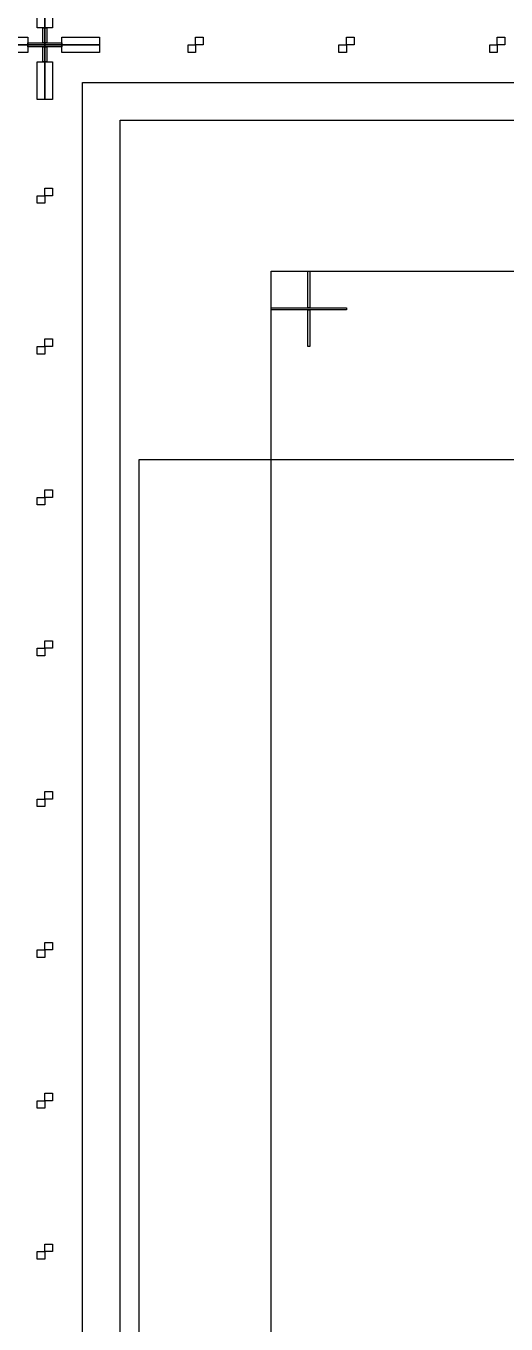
# Model space of a CAD drawing. Extents: x -50000 to 50000, y -50000 to 50000.
# Drawn here: x 21550 to 22823, y 25408 to 28850 of the extents above; entities that cross this region are included whole.
import ezdxf

# ---------------------------------------------------------------- set-up
doc = ezdxf.new("R2010")
doc.units = 0
for name, color, linetype in [('BASEMETAL3', 16, 'CONTINUOUS'), ('FRAME', 14, 'CONTINUOUS'), ('MARKERS', 8, 'CONTINUOUS'), ('XOR', 5, 'CONTINUOUS')]:
    doc.layers.add(name, color=color, linetype=linetype)

# ---------------------------------------------------------------- blocks, each defined once
blk = doc.blocks.new('DICINGBORDER')
at = {"layer": 'XOR'}
for points in [[(0, 7195), (0, 7200), (45, 7200), (45, 7195)], [(0, 7155), (0, 7195), (5, 7195), (5, 7155)], [(45, 7180), (45, 7200), (145, 7200), (145, 7180)], [(380, 7180), (380, 7200), (400, 7200), (400, 7180)], [(780, 7180), (780, 7200), (800, 7200), (800, 7180)], [(1180, 7180), (1180, 7200), (1200, 7200), (1200, 7180)], [(7055, 7180), (7055, 7200), (7155, 7200), (7155, 7180)], [(7155, 7195), (7155, 7200), (7200, 7200), (7200, 7195)], [(7195, 7155), (7195, 7195), (7200, 7195), (7200, 7155)], [(0, 7055), (0, 7155), (20, 7155), (20, 7055)], [(7180, 7055), (7180, 7155), (7200, 7155), (7200, 7055)], [(0, 6800), (0, 6820), (20, 6820), (20, 6800)], [(7180, 6780), (7180, 6800), (7200, 6800), (7200, 6780)], [(0, 6400), (0, 6420), (20, 6420), (20, 6400)], [(7180, 6380), (7180, 6400), (7200, 6400), (7200, 6380)], [(0, 6000), (0, 6020), (20, 6020), (20, 6000)], [(7180, 5980), (7180, 6000), (7200, 6000), (7200, 5980)], [(0, 5600), (0, 5620), (20, 5620), (20, 5600)], [(7180, 5580), (7180, 5600), (7200, 5600), (7200, 5580)], [(0, 5200), (0, 5220), (20, 5220), (20, 5200)], [(7180, 5180), (7180, 5200), (7200, 5200), (7200, 5180)], [(0, 4800), (0, 4820), (20, 4820), (20, 4800)], [(7180, 4780), (7180, 4800), (7200, 4800), (7200, 4780)], [(0, 4400), (0, 4420), (20, 4420), (20, 4400)], [(7180, 4380), (7180, 4400), (7200, 4400), (7200, 4380)], [(0, 4000), (0, 4020), (20, 4020), (20, 4000)], [(7180, 3980), (7180, 4000), (7200, 4000), (7200, 3980)], [(0, 45), (0, 145), (20, 145), (20, 45)], [(7180, 45), (7180, 145), (7200, 145), (7200, 45)], [(0, 5), (0, 45), (5, 45), (5, 5)], [(7195, 5), (7195, 45), (7200, 45), (7200, 5)], [(0, 0), (0, 5), (45, 5), (45, 0)], [(45, 0), (45, 20), (145, 20), (145, 0)], [(400, 0), (400, 20), (420, 20), (420, 0)], [(800, 0), (800, 20), (820, 20), (820, 0)], [(1200, 0), (1200, 20), (1220, 20), (1220, 0)], [(7055, 0), (7055, 20), (7155, 20), (7155, 0)], [(7155, 0), (7155, 5), (7200, 5), (7200, 0)]]:
    blk.add_lwpolyline(points, close=True, dxfattribs=at)
blk = doc.blocks.new('CHIP_RESONATOR')
at = {"layer": 'BASEMETAL3'}
blk.add_lwpolyline([(150, 1000), (150, 6000), (6850, 6000), (6850, 1000)], close=True, dxfattribs=at)
at = {"layer": 'FRAME'}
for points in [[(0, 0), (0, 7000), (7000, 7000), (7000, 0)], [(500, 500), (500, 6500), (6500, 6500), (6500, 500)]]:
    blk.add_lwpolyline(points, close=True, dxfattribs=at)
at = {"layer": 'MARKERS'}
for points in [[(597.5, 6402.5), (597.5, 6500), (602.5, 6500), (602.5, 6402.5)], [(500, 6397.5), (500, 6402.5), (700, 6402.5), (700, 6397.5)], [(597.5, 6300), (597.5, 6397.5), (602.5, 6397.5), (602.5, 6300)]]:
    blk.add_lwpolyline(points, close=True, dxfattribs=at)
at = {"layer": 'XOR'}
blk.add_lwpolyline([(100, 100), (100, 6900), (6900, 6900), (6900, 100)], close=True, dxfattribs=at)

msp = doc.modelspace()

# ---------------------------------------------------------------- linework, layer by layer
at = {"layer": 'FRAME'}
for radius in [50000, 49000]:
    msp.add_circle((0, 0), radius, dxfattribs=at)

# ---------------------------------------------------------------- block references
for name, p in [('DICINGBORDER', (14400, 28800)), ('DICINGBORDER', (21600, 28800)), ('DICINGBORDER', (14400, 21600)), ('DICINGBORDER', (21600, 21600)), ('CHIP_RESONATOR', (21700, 21700))]:
    msp.add_blockref(name, p)

doc.saveas('drawing.dxf')
